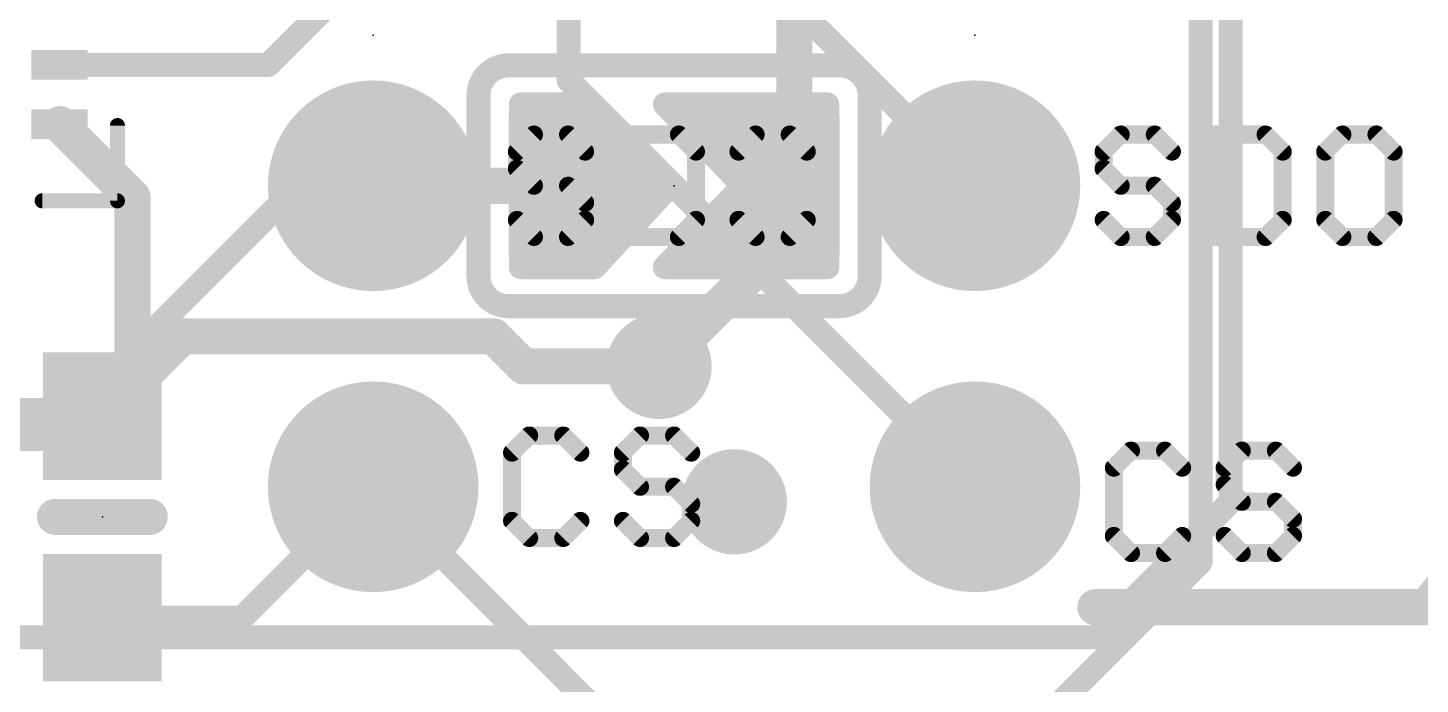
# Model space of a CAD drawing. Extents: x -6.4 to 50.9, y -4.9 to 29.2.
# Drawn here: x 28.83 to 40.59, y 5.95 to 11.49 of the extents above; entities that cross this region are included whole.
import ezdxf

# ---------------------------------------------------------------- set-up
doc = ezdxf.new("R2010")
doc.units = 0
for name, color, linetype in [('1', 12, 'CONTINUOUS'), ('16', 5, 'CONTINUOUS'), ('17', 110, 'CONTINUOUS'), ('18', 110, 'CONTINUOUS'), ('21', 40, 'CONTINUOUS'), ('22', 6, 'CONTINUOUS'), ('23', 40, 'CONTINUOUS'), ('24', 6, 'CONTINUOUS')]:
    doc.layers.add(name, color=color, linetype=linetype)

# ---------------------------------------------------------------- blocks, each defined once
blk = doc.blocks.new('ROUNDP')
at = {"const_width": 0.5}
blk.add_lwpolyline([(0, -0.25, 1), (0, 0.25, 1), (0, -0.25)], format="xyb", dxfattribs=at)
blk = doc.blocks.new('RECT')
blk.add_solid([(-0.5, -0.5), (0.5, -0.5), (-0.5, 0.5), (0.5, 0.5)])
blk = doc.blocks.new('RECT121920X243840R50')
at = {"const_width": 0.1905}
blk.add_lwpolyline([(0.2858, -0.5715), (0.2858, 0.5715, 0.4142), (0.1905, 0.6668), (-0.1905, 0.6668, 0.4142), (-0.2858, 0.5715), (-0.2858, -0.5715, 0.4142), (-0.1905, -0.6668), (0.1905, -0.6668, 0.4142)], format="xyb", close=True, dxfattribs=at)
blk.add_solid([(-0.2159, -0.5969), (0.2159, -0.5969), (-0.2159, 0.5969), (0.2159, 0.5969)])
blk = doc.blocks.new('ROUNDV')
at = {"const_width": 0.5}
blk.add_lwpolyline([(0, -0.25, 1), (0, 0.25, 1), (0, -0.25)], format="xyb", dxfattribs=at)

msp = doc.modelspace()

# ---------------------------------------------------------------- linework, layer by layer
at = {"layer": '1'}
for points, const_width in [([(38.735, 6.985), (38.735, 13.335)], 0.2032), ([(33.401, 13.208), (33.401, 11.049)], 0.2032), ([(31.75, 12.065), (30.865, 11.18)], 0.2032), ([(35.306, 11.684), (36.83, 10.16)], 0.2032), ([(29.1025, 11.18), (30.865, 11.18)], 0.2032), ([(36.83, 7.62), (33.401, 11.049)], 0.2032), ([(29.1025, 10.68), (29.718, 10.0645)], 0.3048), ([(29.718, 10.0645), (29.718, 8.47)], 0.3048), ([(30.138, 8.89), (29.718, 8.47)], 0.3048), ([(32.766, 8.89), (30.138, 8.89)], 0.3048), ([(33.02, 8.636), (32.766, 8.89)], 0.3048), ([(33.02, 8.636), (34.163, 8.636)], 0.3048), ([(29.718, 8.47), (29.464, 8.216)], 0.3048), ([(27.686, 8.216), (29.464, 8.216)], 0.3048), ([(31.75, 7.62), (30.646, 6.516)], 0.2032), ([(33.655, 5.715), (31.75, 7.62)], 0.2032), ([(37.465, 5.715), (38.735, 6.985)], 0.2032), ([(30.646, 6.516), (29.464, 6.516)], 0.2032)]:
    msp.add_lwpolyline(points, dxfattribs=dict(at, const_width=const_width))
for points, const_width in [([(29.1025, 11.2308, 1), (29.1025, 11.1292)], 0.1016), ([(30.8291, 11.2159, 1), (30.9009, 11.1441)], 0.1016), ([(30.865, 11.1292, 1), (30.865, 11.2308)], 0.1016), ([(33.4369, 11.0849, 1), (33.3651, 11.0131)], 0.1016), ([(33.3502, 11.049, 1), (33.4518, 11.049)], 0.1016), ([(29.1564, 10.7339, 1), (29.0486, 10.6261)], 0.1524), ([(36.7941, 10.1241, 1), (36.8659, 10.1959)], 0.1016), ([(29.7942, 10.0645, 1), (29.6418, 10.0645)], 0.1524), ([(29.6641, 10.0106, 1), (29.7719, 10.1184)], 0.1524), ([(30.138, 8.9662, 1), (30.138, 8.8138)], 0.1524), ([(30.1919, 8.8361, 1), (30.0841, 8.9439)], 0.1524), ([(32.8199, 8.9439, 1), (32.7121, 8.8361)], 0.1524), ([(32.766, 8.8138, 1), (32.766, 8.9662)], 0.1524), ([(33.02, 8.7122, 1), (33.02, 8.5598)], 0.1524), ([(32.9661, 8.5821, 1), (33.0739, 8.6899)], 0.1524), ([(34.163, 8.5598, 1), (34.163, 8.7122)], 0.1524), ([(29.6641, 8.5239, 1), (29.7719, 8.4161)], 0.1524), ([(29.7719, 8.4161, 1), (29.6641, 8.5239)], 0.1524), ([(29.6418, 8.47, 1), (29.7942, 8.47)], 0.1524), ([(29.4101, 8.2699, 1), (29.5179, 8.1621)], 0.1524), ([(29.464, 8.1398, 1), (29.464, 8.2922)], 0.1524), ([(31.7859, 7.6559, 1), (31.7141, 7.5841)], 0.1016), ([(31.7859, 7.5841, 1), (31.7141, 7.6559)], 0.1016), ([(36.7941, 7.5841, 1), (36.8659, 7.6559)], 0.1016), ([(38.7709, 6.9491, 1), (38.6991, 7.0209)], 0.1016), ([(38.6842, 6.985, 1), (38.7858, 6.985)], 0.1016), ([(29.464, 6.5668, 1), (29.464, 6.4652)], 0.1016), ([(30.6101, 6.5519, 1), (30.6819, 6.4801)], 0.1016), ([(30.646, 6.4652, 1), (30.646, 6.5668)], 0.1016)]:
    msp.add_lwpolyline(points, format="xyb", dxfattribs=dict(at, const_width=const_width))
at = {"layer": '16'}
for points, const_width in [([(35.306, 10.16), (35.306, 13.589)], 0.3048), ([(38.989, 7.493), (38.989, 11.684)], 0.2032), ([(33.5685, 10.8466), (32.997, 10.8466)], 0.2032), ([(32.997, 10.8466), (32.997, 9.4734)], 0.2032), ([(34.2551, 10.16), (33.5685, 10.8466)], 0.2032), ([(34.8742, 10.16), (34.213, 10.8466)], 0.2032), ([(34.213, 10.8466), (35.583, 10.8466)], 0.2032), ([(35.583, 10.8466), (35.583, 9.4734)], 0.2032), ([(32.997, 10.7696), (33.6455, 10.7696)], 0.2032), ([(34.2872, 10.7696), (35.583, 10.7696)], 0.2032), ([(32.997, 10.5664), (33.8487, 10.5664)], 0.2032), ([(34.4828, 10.5664), (35.583, 10.5664)], 0.2032), ([(32.997, 10.3632), (34.0519, 10.3632)], 0.2032), ([(34.6785, 10.3632), (35.583, 10.3632)], 0.2032), ([(28.9778, 8.0228), (31.115, 10.16)], 0.2032), ([(31.115, 10.16), (31.75, 10.16)], 0.2032), ([(33.274, 10.16), (31.75, 10.16)], 0.3048), ([(32.997, 10.16), (34.2551, 10.16)], 0.2032), ([(33.6185, 9.4734), (34.2551, 10.16)], 0.2032), ([(34.213, 9.4734), (34.8742, 10.16)], 0.2032), ([(34.8742, 10.16), (35.583, 10.16)], 0.2032), ([(35.306, 9.779), (35.306, 10.16)], 0.3048), ([(32.997, 9.9568), (34.0667, 9.9568)], 0.2032), ([(34.6785, 9.9568), (35.583, 9.9568)], 0.2032), ([(35.306, 9.779), (34.163, 8.636)], 0.3048), ([(32.997, 9.7536), (33.8783, 9.7536)], 0.2032), ([(34.4828, 9.7536), (35.583, 9.7536)], 0.2032), ([(32.997, 9.5504), (33.6899, 9.5504)], 0.2032), ([(34.2872, 9.5504), (35.583, 9.5504)], 0.2032), ([(32.997, 9.4734), (33.6185, 9.4734)], 0.2032), ([(35.583, 9.4734), (34.213, 9.4734)], 0.2032), ([(24.892, 8.0228), (28.9778, 8.0228)], 0.2032), ([(37.846, 6.35), (38.989, 7.493)], 0.2032), ([(26.4993, 6.35), (37.846, 6.35)], 0.2032)]:
    msp.add_lwpolyline(points, dxfattribs=dict(at, const_width=const_width))
for points, const_width in [([(32.997, 10.8974, 1), (32.997, 10.7958)], 0.1016), ([(33.0478, 10.8466, 1), (32.9462, 10.8466)], 0.1016), ([(33.6044, 10.8825, 1), (33.5326, 10.8107)], 0.1016), ([(33.5685, 10.7958, 1), (33.5685, 10.8974)], 0.1016), ([(34.2496, 10.8818, 1), (34.1764, 10.8114)], 0.1016), ([(34.213, 10.8974, 1), (34.213, 10.7958)], 0.1016), ([(35.6338, 10.8466, 1), (35.5322, 10.8466)], 0.1016), ([(35.583, 10.7958, 1), (35.583, 10.8974)], 0.1016), ([(32.997, 10.8204, 1), (32.997, 10.7188)], 0.1016), ([(33.6455, 10.7188, 1), (33.6455, 10.8204)], 0.1016), ([(34.2872, 10.8204, 1), (34.2872, 10.7188)], 0.1016), ([(35.583, 10.7188, 1), (35.583, 10.8204)], 0.1016), ([(32.997, 10.6172, 1), (32.997, 10.5156)], 0.1016), ([(33.8487, 10.5156, 1), (33.8487, 10.6172)], 0.1016), ([(34.4828, 10.6172, 1), (34.4828, 10.5156)], 0.1016), ([(35.583, 10.5156, 1), (35.583, 10.6172)], 0.1016), ([(32.997, 10.414, 1), (32.997, 10.3124)], 0.1016), ([(34.0519, 10.3124, 1), (34.0519, 10.414)], 0.1016), ([(34.6785, 10.414, 1), (34.6785, 10.3124)], 0.1016), ([(35.583, 10.3124, 1), (35.583, 10.414)], 0.1016), ([(31.115, 10.2108, 1), (31.115, 10.1092)], 0.1016), ([(31.1509, 10.1241, 1), (31.0791, 10.1959)], 0.1016), ([(31.75, 10.2362, 1), (31.75, 10.0838)], 0.1524), ([(31.75, 10.1092, 1), (31.75, 10.2108)], 0.1016), ([(32.997, 10.2108, 1), (32.997, 10.1092)], 0.1016), ([(33.274, 10.0838, 1), (33.274, 10.2362)], 0.1524), ([(34.2924, 10.1255, 1), (34.2178, 10.1945)], 0.1016), ([(34.2192, 10.1241, 1), (34.291, 10.1959)], 0.1016), ([(34.2551, 10.1092, 1), (34.2551, 10.2108)], 0.1016), ([(34.8742, 10.2108, 1), (34.8742, 10.1092)], 0.1016), ([(34.9108, 10.1248, 1), (34.8376, 10.1952)], 0.1016), ([(34.8376, 10.1248, 1), (34.9108, 10.1952)], 0.1016), ([(35.3822, 10.16, 1), (35.2298, 10.16)], 0.1524), ([(35.2298, 10.16, 1), (35.3822, 10.16)], 0.1524), ([(35.583, 10.1092, 1), (35.583, 10.2108)], 0.1016), ([(32.997, 10.0076, 1), (32.997, 9.906)], 0.1016), ([(34.0667, 9.906, 1), (34.0667, 10.0076)], 0.1016), ([(34.6785, 10.0076, 1), (34.6785, 9.906)], 0.1016), ([(35.583, 9.906, 1), (35.583, 10.0076)], 0.1016), ([(35.3599, 9.7251, 1), (35.2521, 9.8329)], 0.1524), ([(32.997, 9.8044, 1), (32.997, 9.7028)], 0.1016), ([(33.8783, 9.7028, 1), (33.8783, 9.8044)], 0.1016), ([(34.4828, 9.8044, 1), (34.4828, 9.7028)], 0.1016), ([(35.2298, 9.779, 1), (35.3822, 9.779)], 0.1524), ([(35.583, 9.7028, 1), (35.583, 9.8044)], 0.1016), ([(32.997, 9.6012, 1), (32.997, 9.4996)], 0.1016), ([(33.6899, 9.4996, 1), (33.6899, 9.6012)], 0.1016), ([(34.2872, 9.6012, 1), (34.2872, 9.4996)], 0.1016), ([(35.583, 9.4996, 1), (35.583, 9.6012)], 0.1016), ([(32.997, 9.5242, 1), (32.997, 9.4226)], 0.1016), ([(32.9462, 9.4734, 1), (33.0478, 9.4734)], 0.1016), ([(33.5812, 9.5079, 1), (33.6558, 9.4389)], 0.1016), ([(33.6185, 9.4226, 1), (33.6185, 9.5242)], 0.1016), ([(34.213, 9.5242, 1), (34.213, 9.4226)], 0.1016), ([(34.1764, 9.5086, 1), (34.2496, 9.4382)], 0.1016), ([(35.5322, 9.4734, 1), (35.6338, 9.4734)], 0.1016), ([(35.583, 9.4226, 1), (35.583, 9.5242)], 0.1016), ([(34.1091, 8.6899, 1), (34.2169, 8.5821)], 0.1524), ([(28.9419, 8.0588, 1), (29.0138, 7.9869)], 0.1016), ([(28.9778, 7.972, 1), (28.9778, 8.0736)], 0.1016), ([(38.9382, 7.493, 1), (39.0398, 7.493)], 0.1016), ([(39.0249, 7.4571, 1), (38.9531, 7.5289)], 0.1016), ([(37.8101, 6.3859, 1), (37.8819, 6.3141)], 0.1016), ([(37.846, 6.2992, 1), (37.846, 6.4008)], 0.1016)]:
    msp.add_lwpolyline(points, format="xyb", dxfattribs=dict(at, const_width=const_width))
at = {"layer": '21'}
for points, const_width in [([(29.591, 10.033), (29.591, 10.668)], 0.127), ([(33.107, 10.5925), (32.9629, 10.4485)], 0.1524), ([(33.3951, 10.5925), (33.107, 10.5925)], 0.1524), ([(33.5391, 10.4485), (33.3951, 10.5925)], 0.1524), ([(33.8984, 10.5925), (33.8984, 9.7282)], 0.1524), ([(34.3306, 10.5925), (33.8984, 10.5925)], 0.1524), ([(34.4747, 10.4485), (34.3306, 10.5925)], 0.1524), ([(34.978, 10.5925), (34.834, 10.4485)], 0.1524), ([(35.2661, 10.5925), (34.978, 10.5925)], 0.1524), ([(35.4102, 10.4485), (35.2661, 10.5925)], 0.1524), ([(38.06, 10.5925), (37.9159, 10.4485)], 0.1524), ([(38.3481, 10.5925), (38.06, 10.5925)], 0.1524), ([(38.4921, 10.4485), (38.3481, 10.5925)], 0.1524), ([(38.8514, 10.5925), (38.8514, 9.7282)], 0.1524), ([(39.2836, 10.5925), (38.8514, 10.5925)], 0.1524), ([(39.4277, 10.4485), (39.2836, 10.5925)], 0.1524), ([(39.931, 10.5925), (39.787, 10.4485)], 0.1524), ([(40.2191, 10.5925), (39.931, 10.5925)], 0.1524), ([(40.3632, 10.4485), (40.2191, 10.5925)], 0.1524), ([(32.9629, 10.4485), (32.9629, 10.3044)], 0.1524), ([(34.4747, 9.8723), (34.4747, 10.4485)], 0.1524), ([(34.834, 10.4485), (34.834, 9.8723)], 0.1524), ([(35.4102, 9.8723), (35.4102, 10.4485)], 0.1524), ([(37.9159, 10.4485), (37.9159, 10.3044)], 0.1524), ([(39.4277, 9.8723), (39.4277, 10.4485)], 0.1524), ([(39.787, 10.4485), (39.787, 9.8723)], 0.1524), ([(40.3632, 9.8723), (40.3632, 10.4485)], 0.1524), ([(32.9629, 10.3044), (33.107, 10.1604)], 0.1524), ([(37.9159, 10.3044), (38.06, 10.1604)], 0.1524), ([(33.107, 10.1604), (33.3951, 10.1604)], 0.1524), ([(33.3951, 10.1604), (33.5391, 10.0163)], 0.1524), ([(38.06, 10.1604), (38.3481, 10.1604)], 0.1524), ([(38.3481, 10.1604), (38.4921, 10.0163)], 0.1524), ([(28.956, 10.033), (29.591, 10.033)], 0.127), ([(33.5391, 10.0163), (33.5391, 9.8723)], 0.1524), ([(38.4921, 10.0163), (38.4921, 9.8723)], 0.1524), ([(33.107, 9.7282), (32.9629, 9.8723)], 0.1524), ([(33.5391, 9.8723), (33.3951, 9.7282)], 0.1524), ([(34.3306, 9.7282), (34.4747, 9.8723)], 0.1524), ([(34.834, 9.8723), (34.978, 9.7282)], 0.1524), ([(35.2661, 9.7282), (35.4102, 9.8723)], 0.1524), ([(38.06, 9.7282), (37.9159, 9.8723)], 0.1524), ([(38.4921, 9.8723), (38.3481, 9.7282)], 0.1524), ([(39.2836, 9.7282), (39.4277, 9.8723)], 0.1524), ([(39.787, 9.8723), (39.931, 9.7282)], 0.1524), ([(40.2191, 9.7282), (40.3632, 9.8723)], 0.1524), ([(33.3951, 9.7282), (33.107, 9.7282)], 0.1524), ([(33.8984, 9.7282), (34.3306, 9.7282)], 0.1524), ([(34.978, 9.7282), (35.2661, 9.7282)], 0.1524), ([(38.3481, 9.7282), (38.06, 9.7282)], 0.1524), ([(38.8514, 9.7282), (39.2836, 9.7282)], 0.1524), ([(39.931, 9.7282), (40.2191, 9.7282)], 0.1524), ([(33.0667, 8.0525), (32.9227, 7.9085)], 0.1524), ([(33.3548, 8.0525), (33.0667, 8.0525)], 0.1524), ([(33.4989, 7.9085), (33.3548, 8.0525)], 0.1524), ([(34.0023, 8.0525), (33.8582, 7.9085)], 0.1524), ([(34.2904, 8.0525), (34.0023, 8.0525)], 0.1524), ([(34.4344, 7.9085), (34.2904, 8.0525)], 0.1524), ([(38.1467, 7.9255), (38.0027, 7.7815)], 0.1524), ([(38.4349, 7.9255), (38.1467, 7.9255)], 0.1524), ([(38.5789, 7.7815), (38.4349, 7.9255)], 0.1524), ([(39.0823, 7.9255), (38.9382, 7.7815)], 0.1524), ([(39.3704, 7.9255), (39.0823, 7.9255)], 0.1524), ([(39.5144, 7.7815), (39.3704, 7.9255)], 0.1524), ([(32.9227, 7.9085), (32.9227, 7.3323)], 0.1524), ([(33.8582, 7.9085), (33.8582, 7.7644)], 0.1524), ([(33.8582, 7.7644), (34.0023, 7.6204)], 0.1524), ([(38.0027, 7.7815), (38.0027, 7.2053)], 0.1524), ([(38.9382, 7.7815), (38.9382, 7.6374)], 0.1524), ([(34.0023, 7.6204), (34.2904, 7.6204)], 0.1524), ([(34.2904, 7.6204), (34.4344, 7.4763)], 0.1524), ([(38.9382, 7.6374), (39.0823, 7.4934)], 0.1524), ([(34.4344, 7.4763), (34.4344, 7.3323)], 0.1524), ([(39.0823, 7.4934), (39.3704, 7.4934)], 0.1524), ([(39.3704, 7.4934), (39.5144, 7.3493)], 0.1524), ([(29.064, 7.366), (29.864, 7.366)], 0.3048), ([(32.9227, 7.3323), (33.0667, 7.1882)], 0.1524), ([(33.3548, 7.1882), (33.4989, 7.3323)], 0.1524), ([(34.0023, 7.1882), (33.8582, 7.3323)], 0.1524), ([(34.4344, 7.3323), (34.2904, 7.1882)], 0.1524), ([(39.5144, 7.3493), (39.5144, 7.2053)], 0.1524), ([(40.64, 6.604), (41.148, 7.239)], 0.3048), ([(33.0667, 7.1882), (33.3548, 7.1882)], 0.1524), ([(34.2904, 7.1882), (34.0023, 7.1882)], 0.1524), ([(38.0027, 7.2053), (38.1467, 7.0612)], 0.1524), ([(38.4349, 7.0612), (38.5789, 7.2053)], 0.1524), ([(39.0823, 7.0612), (38.9382, 7.2053)], 0.1524), ([(39.5144, 7.2053), (39.3704, 7.0612)], 0.1524), ([(38.1467, 7.0612), (38.4349, 7.0612)], 0.1524), ([(39.3704, 7.0612), (39.0823, 7.0612)], 0.1524), ([(37.846, 6.604), (40.64, 6.604)], 0.3048)]:
    msp.add_lwpolyline(points, dxfattribs=dict(at, const_width=const_width))
for points, const_width in [([(29.6227, 10.668, 1), (29.5593, 10.668)], 0.0635), ([(33.107, 10.6306, 1), (33.107, 10.5544)], 0.0762), ([(33.1339, 10.5656, 1), (33.08, 10.6195)], 0.0762), ([(33.422, 10.6195, 1), (33.3681, 10.5656)], 0.0762), ([(33.3951, 10.5544, 1), (33.3951, 10.6306)], 0.0762), ([(33.9365, 10.5925, 1), (33.8603, 10.5925)], 0.0762), ([(33.8984, 10.6306, 1), (33.8984, 10.5544)], 0.0762), ([(34.3576, 10.6195, 1), (34.3037, 10.5656)], 0.0762), ([(34.3306, 10.5544, 1), (34.3306, 10.6306)], 0.0762), ([(34.978, 10.6306, 1), (34.978, 10.5544)], 0.0762), ([(35.005, 10.5656, 1), (34.9511, 10.6195)], 0.0762), ([(35.2931, 10.6195, 1), (35.2392, 10.5656)], 0.0762), ([(35.2661, 10.5544, 1), (35.2661, 10.6306)], 0.0762), ([(38.06, 10.6306, 1), (38.06, 10.5544)], 0.0762), ([(38.0869, 10.5656, 1), (38.033, 10.6195)], 0.0762), ([(38.375, 10.6195, 1), (38.3211, 10.5656)], 0.0762), ([(38.3481, 10.5544, 1), (38.3481, 10.6306)], 0.0762), ([(38.8895, 10.5925, 1), (38.8133, 10.5925)], 0.0762), ([(38.8514, 10.6306, 1), (38.8514, 10.5544)], 0.0762), ([(39.3106, 10.6195, 1), (39.2567, 10.5656)], 0.0762), ([(39.2836, 10.5544, 1), (39.2836, 10.6306)], 0.0762), ([(39.931, 10.6306, 1), (39.931, 10.5544)], 0.0762), ([(39.958, 10.5656, 1), (39.9041, 10.6195)], 0.0762), ([(40.2461, 10.6195, 1), (40.1922, 10.5656)], 0.0762), ([(40.2191, 10.5544, 1), (40.2191, 10.6306)], 0.0762), ([(33.001, 10.4485, 1), (32.9248, 10.4485)], 0.0762), ([(32.936, 10.4754, 1), (32.9899, 10.4215)], 0.0762), ([(33.5122, 10.4215, 1), (33.5661, 10.4754)], 0.0762), ([(34.5128, 10.4485, 1), (34.4366, 10.4485)], 0.0762), ([(34.4477, 10.4215, 1), (34.5016, 10.4754)], 0.0762), ([(34.807, 10.4754, 1), (34.8609, 10.4215)], 0.0762), ([(34.8721, 10.4485, 1), (34.7959, 10.4485)], 0.0762), ([(35.4483, 10.4485, 1), (35.3721, 10.4485)], 0.0762), ([(35.3832, 10.4215, 1), (35.4371, 10.4754)], 0.0762), ([(37.954, 10.4485, 1), (37.8778, 10.4485)], 0.0762), ([(37.889, 10.4754, 1), (37.9429, 10.4215)], 0.0762), ([(38.4652, 10.4215, 1), (38.5191, 10.4754)], 0.0762), ([(39.4658, 10.4485, 1), (39.3896, 10.4485)], 0.0762), ([(39.4007, 10.4215, 1), (39.4546, 10.4754)], 0.0762), ([(39.76, 10.4754, 1), (39.8139, 10.4215)], 0.0762), ([(39.8251, 10.4485, 1), (39.7489, 10.4485)], 0.0762), ([(40.4013, 10.4485, 1), (40.3251, 10.4485)], 0.0762), ([(40.3362, 10.4215, 1), (40.3901, 10.4754)], 0.0762), ([(32.9899, 10.3314, 1), (32.936, 10.2775)], 0.0762), ([(37.9429, 10.3314, 1), (37.889, 10.2775)], 0.0762), ([(32.9248, 10.3044, 1), (33.001, 10.3044)], 0.0762), ([(33.107, 10.1985, 1), (33.107, 10.1223)], 0.0762), ([(33.08, 10.1334, 1), (33.1339, 10.1873)], 0.0762), ([(33.422, 10.1873, 1), (33.3681, 10.1334)], 0.0762), ([(33.3951, 10.1223, 1), (33.3951, 10.1985)], 0.0762), ([(37.8778, 10.3044, 1), (37.954, 10.3044)], 0.0762), ([(38.06, 10.1985, 1), (38.06, 10.1223)], 0.0762), ([(38.033, 10.1334, 1), (38.0869, 10.1873)], 0.0762), ([(38.375, 10.1873, 1), (38.3211, 10.1334)], 0.0762), ([(38.3481, 10.1223, 1), (38.3481, 10.1985)], 0.0762), ([(28.956, 10.0648, 1), (28.956, 10.0013)], 0.0635), ([(29.5593, 10.033, 1), (29.6227, 10.033)], 0.0635), ([(29.591, 10.0013, 1), (29.591, 10.0648)], 0.0635), ([(33.5772, 10.0163, 1), (33.501, 10.0163)], 0.0762), ([(33.5122, 9.9894, 1), (33.5661, 10.0433)], 0.0762), ([(38.5302, 10.0163, 1), (38.454, 10.0163)], 0.0762), ([(38.4652, 9.9894, 1), (38.5191, 10.0433)], 0.0762), ([(32.9899, 9.8992, 1), (32.936, 9.8453)], 0.0762), ([(33.501, 9.8723, 1), (33.5772, 9.8723)], 0.0762), ([(33.5661, 9.8453, 1), (33.5122, 9.8992)], 0.0762), ([(34.4366, 9.8723, 1), (34.5128, 9.8723)], 0.0762), ([(34.5016, 9.8453, 1), (34.4477, 9.8992)], 0.0762), ([(34.8609, 9.8992, 1), (34.807, 9.8453)], 0.0762), ([(34.7959, 9.8723, 1), (34.8721, 9.8723)], 0.0762), ([(35.3721, 9.8723, 1), (35.4483, 9.8723)], 0.0762), ([(35.4371, 9.8453, 1), (35.3832, 9.8992)], 0.0762), ([(37.9429, 9.8992, 1), (37.889, 9.8453)], 0.0762), ([(38.454, 9.8723, 1), (38.5302, 9.8723)], 0.0762), ([(38.5191, 9.8453, 1), (38.4652, 9.8992)], 0.0762), ([(39.3896, 9.8723, 1), (39.4658, 9.8723)], 0.0762), ([(39.4546, 9.8453, 1), (39.4007, 9.8992)], 0.0762), ([(39.8139, 9.8992, 1), (39.76, 9.8453)], 0.0762), ([(39.7489, 9.8723, 1), (39.8251, 9.8723)], 0.0762), ([(40.3251, 9.8723, 1), (40.4013, 9.8723)], 0.0762), ([(40.3901, 9.8453, 1), (40.3362, 9.8992)], 0.0762), ([(33.107, 9.7663, 1), (33.107, 9.6901)], 0.0762), ([(33.08, 9.7013, 1), (33.1339, 9.7551)], 0.0762), ([(33.3681, 9.7551, 1), (33.422, 9.7013)], 0.0762), ([(33.3951, 9.6901, 1), (33.3951, 9.7663)], 0.0762), ([(33.8984, 9.7663, 1), (33.8984, 9.6901)], 0.0762), ([(33.8603, 9.7282, 1), (33.9365, 9.7282)], 0.0762), ([(34.3037, 9.7551, 1), (34.3576, 9.7013)], 0.0762), ([(34.3306, 9.6901, 1), (34.3306, 9.7663)], 0.0762), ([(34.978, 9.7663, 1), (34.978, 9.6901)], 0.0762), ([(34.9511, 9.7013, 1), (35.005, 9.7551)], 0.0762), ([(35.2392, 9.7551, 1), (35.2931, 9.7013)], 0.0762), ([(35.2661, 9.6901, 1), (35.2661, 9.7663)], 0.0762), ([(38.06, 9.7663, 1), (38.06, 9.6901)], 0.0762), ([(38.033, 9.7013, 1), (38.0869, 9.7551)], 0.0762), ([(38.3211, 9.7551, 1), (38.375, 9.7013)], 0.0762), ([(38.3481, 9.6901, 1), (38.3481, 9.7663)], 0.0762), ([(38.8514, 9.7663, 1), (38.8514, 9.6901)], 0.0762), ([(38.8133, 9.7282, 1), (38.8895, 9.7282)], 0.0762), ([(39.2567, 9.7551, 1), (39.3106, 9.7013)], 0.0762), ([(39.2836, 9.6901, 1), (39.2836, 9.7663)], 0.0762), ([(39.931, 9.7663, 1), (39.931, 9.6901)], 0.0762), ([(39.9041, 9.7013, 1), (39.958, 9.7551)], 0.0762), ([(40.1922, 9.7551, 1), (40.2461, 9.7013)], 0.0762), ([(40.2191, 9.6901, 1), (40.2191, 9.7663)], 0.0762), ([(33.0667, 8.0906, 1), (33.0667, 8.0144)], 0.0762), ([(33.0937, 8.0256, 1), (33.0398, 8.0795)], 0.0762), ([(33.3818, 8.0795, 1), (33.3279, 8.0256)], 0.0762), ([(33.3548, 8.0144, 1), (33.3548, 8.0906)], 0.0762), ([(34.0023, 8.0906, 1), (34.0023, 8.0144)], 0.0762), ([(34.0292, 8.0256, 1), (33.9753, 8.0795)], 0.0762), ([(34.3173, 8.0795, 1), (34.2634, 8.0256)], 0.0762), ([(34.2904, 8.0144, 1), (34.2904, 8.0906)], 0.0762), ([(38.1467, 7.9636, 1), (38.1467, 7.8874)], 0.0762), ([(38.1737, 7.8986, 1), (38.1198, 7.9525)], 0.0762), ([(38.4618, 7.9525, 1), (38.4079, 7.8986)], 0.0762), ([(38.4349, 7.8874, 1), (38.4349, 7.9636)], 0.0762), ([(39.0823, 7.9636, 1), (39.0823, 7.8874)], 0.0762), ([(39.1092, 7.8986, 1), (39.0553, 7.9525)], 0.0762), ([(39.3973, 7.9525, 1), (39.3434, 7.8986)], 0.0762), ([(39.3704, 7.8874, 1), (39.3704, 7.9636)], 0.0762), ([(32.8957, 7.9354, 1), (32.9496, 7.8815)], 0.0762), ([(32.9608, 7.9085, 1), (32.8846, 7.9085)], 0.0762), ([(33.472, 7.8815, 1), (33.5258, 7.9354)], 0.0762), ([(33.8963, 7.9085, 1), (33.8201, 7.9085)], 0.0762), ([(33.8313, 7.9354, 1), (33.8851, 7.8815)], 0.0762), ([(34.4075, 7.8815, 1), (34.4614, 7.9354)], 0.0762), ([(33.8851, 7.7914, 1), (33.8313, 7.7375)], 0.0762), ([(33.8201, 7.7644, 1), (33.8963, 7.7644)], 0.0762), ([(37.9757, 7.8084, 1), (38.0296, 7.7545)], 0.0762), ([(38.0408, 7.7815, 1), (37.9646, 7.7815)], 0.0762), ([(38.552, 7.7545, 1), (38.6058, 7.8084)], 0.0762), ([(38.9763, 7.7815, 1), (38.9001, 7.7815)], 0.0762), ([(38.9113, 7.8084, 1), (38.9651, 7.7545)], 0.0762), ([(39.4875, 7.7545, 1), (39.5414, 7.8084)], 0.0762), ([(34.0023, 7.6585, 1), (34.0023, 7.5823)], 0.0762), ([(33.9753, 7.5934, 1), (34.0292, 7.6473)], 0.0762), ([(34.3173, 7.6473, 1), (34.2634, 7.5934)], 0.0762), ([(34.2904, 7.5823, 1), (34.2904, 7.6585)], 0.0762), ([(38.9651, 7.6644, 1), (38.9113, 7.6105)], 0.0762), ([(38.9001, 7.6374, 1), (38.9763, 7.6374)], 0.0762), ([(34.4725, 7.4763, 1), (34.3963, 7.4763)], 0.0762), ([(34.4075, 7.4494, 1), (34.4614, 7.5033)], 0.0762), ([(39.0823, 7.5315, 1), (39.0823, 7.4553)], 0.0762), ([(39.0553, 7.4664, 1), (39.1092, 7.5203)], 0.0762), ([(39.3973, 7.5203, 1), (39.3434, 7.4664)], 0.0762), ([(39.3704, 7.4553, 1), (39.3704, 7.5315)], 0.0762), ([(29.064, 7.4422, 1), (29.064, 7.2898)], 0.1524), ([(29.864, 7.2898, 1), (29.864, 7.4422)], 0.1524), ([(32.9496, 7.3592, 1), (32.8957, 7.3053)], 0.0762), ([(33.5258, 7.3053, 1), (33.472, 7.3592)], 0.0762), ([(33.8851, 7.3592, 1), (33.8313, 7.3053)], 0.0762), ([(34.4614, 7.3053, 1), (34.4075, 7.3592)], 0.0762), ([(39.5525, 7.3493, 1), (39.4763, 7.3493)], 0.0762), ([(39.4875, 7.3224, 1), (39.5414, 7.3763)], 0.0762), ([(32.8846, 7.3323, 1), (32.9608, 7.3323)], 0.0762), ([(34.3963, 7.3323, 1), (34.4725, 7.3323)], 0.0762), ([(33.0667, 7.2263, 1), (33.0667, 7.1501)], 0.0762), ([(33.0398, 7.1613, 1), (33.0937, 7.2151)], 0.0762), ([(33.3279, 7.2151, 1), (33.3818, 7.1613)], 0.0762), ([(33.3548, 7.1501, 1), (33.3548, 7.2263)], 0.0762), ([(34.0023, 7.2263, 1), (34.0023, 7.1501)], 0.0762), ([(33.9753, 7.1613, 1), (34.0292, 7.2151)], 0.0762), ([(34.2634, 7.2151, 1), (34.3173, 7.1613)], 0.0762), ([(34.2904, 7.1501, 1), (34.2904, 7.2263)], 0.0762), ([(38.0296, 7.2322, 1), (37.9757, 7.1783)], 0.0762), ([(37.9646, 7.2053, 1), (38.0408, 7.2053)], 0.0762), ([(38.6058, 7.1783, 1), (38.552, 7.2322)], 0.0762), ([(38.9651, 7.2322, 1), (38.9113, 7.1783)], 0.0762), ([(39.4763, 7.2053, 1), (39.5525, 7.2053)], 0.0762), ([(39.5414, 7.1783, 1), (39.4875, 7.2322)], 0.0762), ([(38.1467, 7.0993, 1), (38.1467, 7.0231)], 0.0762), ([(38.1198, 7.0343, 1), (38.1737, 7.0881)], 0.0762), ([(38.4079, 7.0881, 1), (38.4618, 7.0343)], 0.0762), ([(38.4349, 7.0231, 1), (38.4349, 7.0993)], 0.0762), ([(39.0823, 7.0993, 1), (39.0823, 7.0231)], 0.0762), ([(39.0553, 7.0343, 1), (39.1092, 7.0881)], 0.0762), ([(39.3434, 7.0881, 1), (39.3973, 7.0343)], 0.0762), ([(39.3704, 7.0231, 1), (39.3704, 7.0993)], 0.0762), ([(37.846, 6.6802, 1), (37.846, 6.5278)], 0.1524), ([(40.5805, 6.6516, 1), (40.6995, 6.5564)], 0.1524), ([(40.64, 6.5278, 1), (40.64, 6.6802)], 0.1524)]:
    msp.add_lwpolyline(points, format="xyb", dxfattribs=dict(at, const_width=const_width))
at = {"layer": '22'}
for points, const_width in [([(32.893, 11.176, 0.4142), (32.639, 10.922)], 0.2032), ([(32.893, 11.2268, 1), (32.893, 11.1252)], 0.1016), ([(32.893, 11.1252, 1), (32.893, 11.2268)], 0.1016), ([(35.941, 10.922, 0.4142), (35.687, 11.176)], 0.2032), ([(35.687, 11.2268, 1), (35.687, 11.1252)], 0.1016), ([(35.687, 11.1252, 1), (35.687, 11.2268)], 0.1016), ([(32.6898, 10.922, 1), (32.5882, 10.922)], 0.1016), ([(32.5882, 10.922, 1), (32.6898, 10.922)], 0.1016), ([(35.9918, 10.922, 1), (35.8902, 10.922)], 0.1016), ([(35.8902, 10.922, 1), (35.9918, 10.922)], 0.1016), ([(32.639, 9.398, 0.4142), (32.893, 9.144)], 0.2032), ([(32.6898, 9.398, 1), (32.5882, 9.398)], 0.1016), ([(32.5882, 9.398, 1), (32.6898, 9.398)], 0.1016), ([(35.687, 9.144, 0.4142), (35.941, 9.398)], 0.2032), ([(35.9918, 9.398, 1), (35.8902, 9.398)], 0.1016), ([(35.8902, 9.398, 1), (35.9918, 9.398)], 0.1016), ([(32.893, 9.1948, 1), (32.893, 9.0932)], 0.1016), ([(32.893, 9.0932, 1), (32.893, 9.1948)], 0.1016), ([(35.687, 9.1948, 1), (35.687, 9.0932)], 0.1016), ([(35.687, 9.0932, 1), (35.687, 9.1948)], 0.1016)]:
    msp.add_lwpolyline(points, format="xyb", dxfattribs=dict(at, const_width=const_width))
at = {"layer": '22', "const_width": 0.2032}
for points in [[(35.687, 11.176), (32.893, 11.176)], [(32.639, 10.922), (32.639, 9.398)], [(35.941, 10.922), (35.941, 9.398)], [(32.893, 9.144), (35.687, 9.144)]]:
    msp.add_lwpolyline(points, dxfattribs=at)
at = {"layer": '23'}
for p in [(31.75, 11.43), (36.83, 11.43), (29.464, 7.366)]:
    msp.add_point(p, dxfattribs=at)
at = {"layer": '24'}
msp.add_point((34.29, 10.16), dxfattribs=at)

# ---------------------------------------------------------------- block references
at = {"layer": '1', "xscale": 0.475, "yscale": 0.25, "rotation": 180}
for p in [(29.1025, 11.18), (29.1025, 10.68)]:
    msp.add_blockref('RECT', p, dxfattribs=at)
at = {"layer": '1', "xscale": 1.075, "rotation": 90}
for p in [(29.464, 8.216), (29.464, 6.516)]:
    msp.add_blockref('RECT', p, dxfattribs=at)
at = {"layer": '16'}
for p in [(33.274, 10.16), (35.306, 10.16)]:
    msp.add_blockref('RECT121920X243840R50', p, dxfattribs=at)
at = {"layer": '17', "xscale": 1.778, "yscale": 1.778}
for p in [(31.75, 10.16), (31.75, 10.16), (36.83, 10.16), (36.83, 10.16), (31.75, 7.62), (31.75, 7.62), (36.83, 7.62), (36.83, 7.62)]:
    msp.add_blockref('ROUNDP', p, dxfattribs=at)
at = {"layer": '18', "xscale": 0.889, "yscale": 0.889}
for p in [(34.163, 8.636), (34.163, 8.636), (34.798, 7.493), (34.798, 7.493)]:
    msp.add_blockref('ROUNDV', p, dxfattribs=at)

doc.saveas('drawing.dxf')
